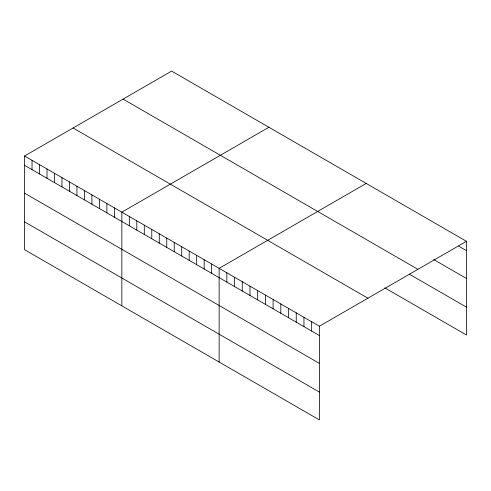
<?xml version="1.0" encoding="UTF-8"?>
<svg xmlns="http://www.w3.org/2000/svg" width="491" height="491" viewBox="0 0 491 491"><rect width="100%" height="100%" fill="white"/><g stroke="black" fill="none" stroke-linecap="round" stroke-linejoin="round"><path stroke-width="0.74" d="M24.55 156.003L319.377 326.22L319.377 419.909L24.55 249.692L24.55 156.003L171.623 71.091L466.45 241.308L466.45 334.997L384.846 287.879M268.915 127.261L121.842 212.173L121.842 305.862M366.206 183.431L219.133 268.344L219.133 362.033M319.377 326.22L466.45 241.308M458.741 246.163L466.45 250.613M433.682 259.543L466.45 278.458M123.088 99.114L417.915 269.326M409.261 274.131L466.45 307.151M73.085 127.985L367.912 298.197M24.55 165.314L319.377 335.525M24.55 193.159L319.377 363.371M24.55 221.846L319.377 392.063M311.662 321.771L311.662 331.075M303.954 317.315L303.954 326.625M296.245 312.865L296.245 322.17M288.53 308.409L288.53 317.72M280.821 303.96L280.821 313.27M273.113 299.51L273.113 308.814M265.398 295.054L265.398 304.365M257.689 290.604L257.689 299.915M249.98 286.155L249.98 295.459M242.266 281.699L242.266 291.01M234.557 277.249L234.557 286.56M226.848 272.8L226.848 282.104M211.652 264.023L211.652 273.334M204.17 259.702L204.17 269.013M196.682 255.381L196.682 264.692M189.201 251.061L189.201 260.371M181.713 246.74L181.713 256.05M174.231 242.419L174.231 251.73M166.75 238.098L166.75 247.409M159.262 233.777L159.262 243.088M151.78 229.457L151.78 238.767M144.293 225.136L144.293 234.446M136.811 220.815L136.811 230.126M129.329 216.494L129.329 225.805M114.36 207.853L114.36 217.163M106.872 203.532L106.872 212.842M99.391 199.211L99.391 208.522M91.909 194.89L91.909 204.201M84.421 190.569L84.421 199.88M76.94 186.249L76.94 195.559M69.452 181.928L69.452 191.238M61.97 177.607L61.97 186.918M54.489 173.286L54.489 182.597M47.001 168.965L47.001 178.276M39.519 164.645L39.519 173.955M32.032 160.324L32.032 169.634"/></g></svg>
